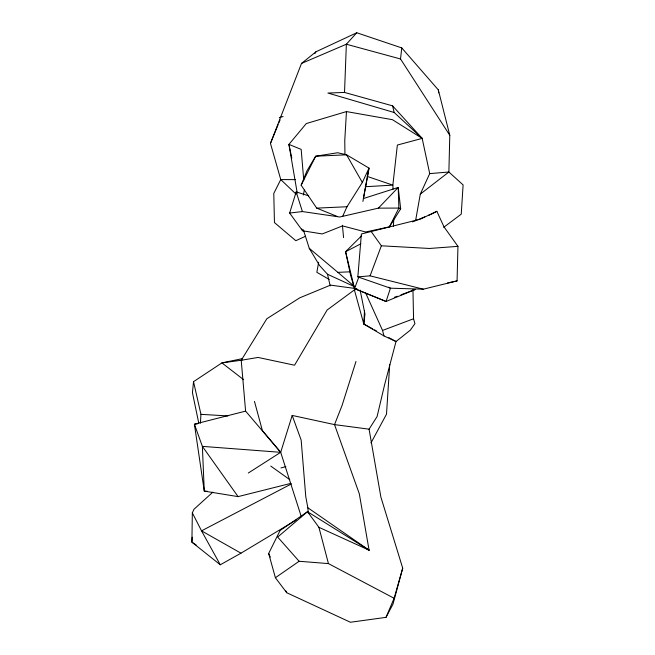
<?xml version="1.0" encoding="UTF-8"?>
<svg xmlns="http://www.w3.org/2000/svg" width="655" height="655" viewBox="0 0 655 655"><rect width="100%" height="100%" fill="white"/><g stroke="black" fill="none" stroke-linecap="round" stroke-linejoin="round"><path stroke-width="0.98" d="M212.891 492.134L193.986 509.238L192.333 512.865L191.899 542.176L220.285 564.782L240.983 553.18L296.125 520.045M295.888 193.995L280.758 179.576L270.466 143.396L301.505 63.437L315.988 51.77L356.762 32.75L401.752 47.905L438.318 89.882L449.788 135.307L448.88 172.003L463.101 184.923L461.251 214.16L443.713 227.301M457.067 280.905L457.951 246.354L443.984 226.835L436.852 211.303L420.068 219.269L361.372 233.982L357.843 276.885L390.437 288.192L423.343 289.183L457.067 280.905L447.447 282.985M296.134 193.88L296.183 191.907L308.718 195.837M415.581 220.686L420.289 194.134L429.713 173.616L422.172 138.385L392.582 105.848L344.522 92.437L346.356 44.229L356.762 32.75M412.953 289.42L413.551 318.772L414.934 323.668L410.308 330.169L396.021 341.533L383.994 335.941L363.795 324.029L364.491 310.945M393.393 226.54L393.753 219.531M393.041 189.189L392.853 185.136L397.356 145.05L422.172 138.385L392.419 119.677L346.462 111.579L344.767 140.465L344.956 154.686M192.218 537.19L191.899 542.176L196.148 544.96M200.389 423.212L200.954 414.345L193.528 381.693L221.898 362.895L242.604 358.596M389.717 364.467L386.499 414.197L370.967 442.952M193.528 381.693L192.439 392.681L198.784 423.22M449.788 135.307L400.524 58.975L401.752 47.905M372.744 328.892L363.795 324.029L364.966 314.04L360.119 290.075M363.378 198.498L369.027 168.122L346.569 154.801L337.669 152.746L315.685 156.201L306.908 170.922L301.153 185.209L316.701 208.118L337.12 216.412M318.649 262.254L316.848 272.308L329.203 279.456M362.903 201.437L369.027 168.122L362.33 182.45L346.986 206.751L342.565 216.518M303.363 195.051L304.305 190.106M388.857 337.644L396.021 341.533L384.69 384.411L377.092 416.564L369.076 429.181L380.874 497.039L402.71 568.172L392.992 604.123L386 617.362L350.425 622.25L286.718 592.718L275.395 577.718L268.665 553.5L280.086 530.517L307.49 511.702L369.084 550.184L359.317 493.821L334.517 424.604L341.992 405.666L355.984 361.478M386 617.362L394.113 598.269L402.71 568.172M289.641 213.055L296.183 191.907L302.413 211.557L339.74 217.002L378.394 208.134L398.87 208.085L400.68 208.847L389.398 226.859L365.695 231.985L342.5 225.901L322.268 233.941L302.553 230.773L289.641 213.055L302.413 211.557M369.076 429.181L334.517 424.604L292.187 415.426L280.692 452.318L301.333 516.77M401.04 294.799L415.368 289.436L386.065 301.472L354.527 288.609L358.793 277.163M357.843 276.885L370.075 275.837L381.357 245.797L371.254 231.641M270.466 143.396L278.138 124.671M278.907 122.796L280.053 119.988M301.153 185.209L315.685 156.201L346.569 154.801L362.33 182.45M389.398 226.859L398.87 208.085L398.207 187.445L363.599 198.473M314.949 53.53L315.988 51.77M248.327 473.016L280.692 452.318L245.6 411.119L241.22 360.275L266.847 318.739L299.769 297.82L330.521 285.122L356.476 288.667M378.394 208.134L398.207 187.445L400.68 208.847M361.445 235.931L345.603 251.708L350.523 274.953L354.527 288.609L386.065 301.472L390.437 288.192L388.718 287.152M328.433 563.595L318.911 527.308L307.49 511.702L277.679 537.067L299.13 561.269L328.433 563.595L394.113 598.269M420.289 194.134L448.88 172.003L429.713 173.616M357.237 289.133L354.396 289.911L327.14 310.003L294.553 365.212L258.07 357.442L241.22 360.275M275.395 577.718L299.13 561.269M432.153 213.767L436.852 211.303M291.197 484.029L201.527 530.845L192.333 512.865M360.889 243.775L345.603 251.708L354.527 288.609M305.566 236.25L295.814 240.704L274.453 222.577L273.774 193.462L280.758 179.576L295.323 179.626M301.505 63.437L346.356 44.229L400.524 58.975M412.462 221.873L417.186 219.949M419.077 219.179L424.751 216.87M428.534 215.331L431.367 214.177M383.994 335.941L382.545 330.439L413.551 318.772M394.351 297.305L397.217 296.232M279.267 117.679L283.099 116.508M346.462 111.579L306.294 123.558L288.929 144.387L297.247 193.127M280.97 467.924L285.858 466.638M290.976 483.349L238.084 496.621L204.27 491.111L194.396 424.178L245.6 411.119M241.99 360.152L221.898 362.895L243.66 379.712M195.403 424.088L197.417 423.9M457.951 246.354L429.475 248.466L381.357 245.797M365.269 186.716L392.853 185.136L367.087 176.367M316.701 208.118L346.986 206.751M303.355 229.774L309.258 248.31L337.865 272.357L349.885 271.817M344.522 92.437L327.901 93.043L394.187 112.496L422.172 138.385M200.954 414.345L227.948 415.933M207.324 491.299L204.27 491.111L202.37 446.366L194.396 424.178M370.075 275.837L423.343 289.183M367.234 549.357L369.084 550.184L307.834 507.756L305.762 496.588L301.161 440.078L292.187 415.426M318.911 527.308L369.084 550.184M309.258 248.31L319.566 265.529L327.5 274.248L354.854 286.833M374.537 329.858L376.33 330.832M240.983 553.18L201.527 530.845L220.285 564.782M270.769 466.082L289.78 479.656M337.865 272.357L354.077 286.169M238.084 496.621L202.37 446.366L280.692 452.318L262.377 430.548L254.459 401.368M307.49 511.702L308.587 513.397M268.665 553.5L270.343 557.143M285.883 590.892L286.718 592.718M365.441 292.523L382.545 330.439M301.816 228.963L302.553 230.773M354.396 289.911L363.795 324.029M392.582 105.848L394.187 112.496M327.5 274.248L330.194 285.891M291.794 158.092L288.929 144.387L301.177 149.389L303.748 180.174M438.318 89.882L438.719 92.895M342.418 225.263L343.572 237.626M307.834 507.756L308.235 512.808"/></g></svg>
